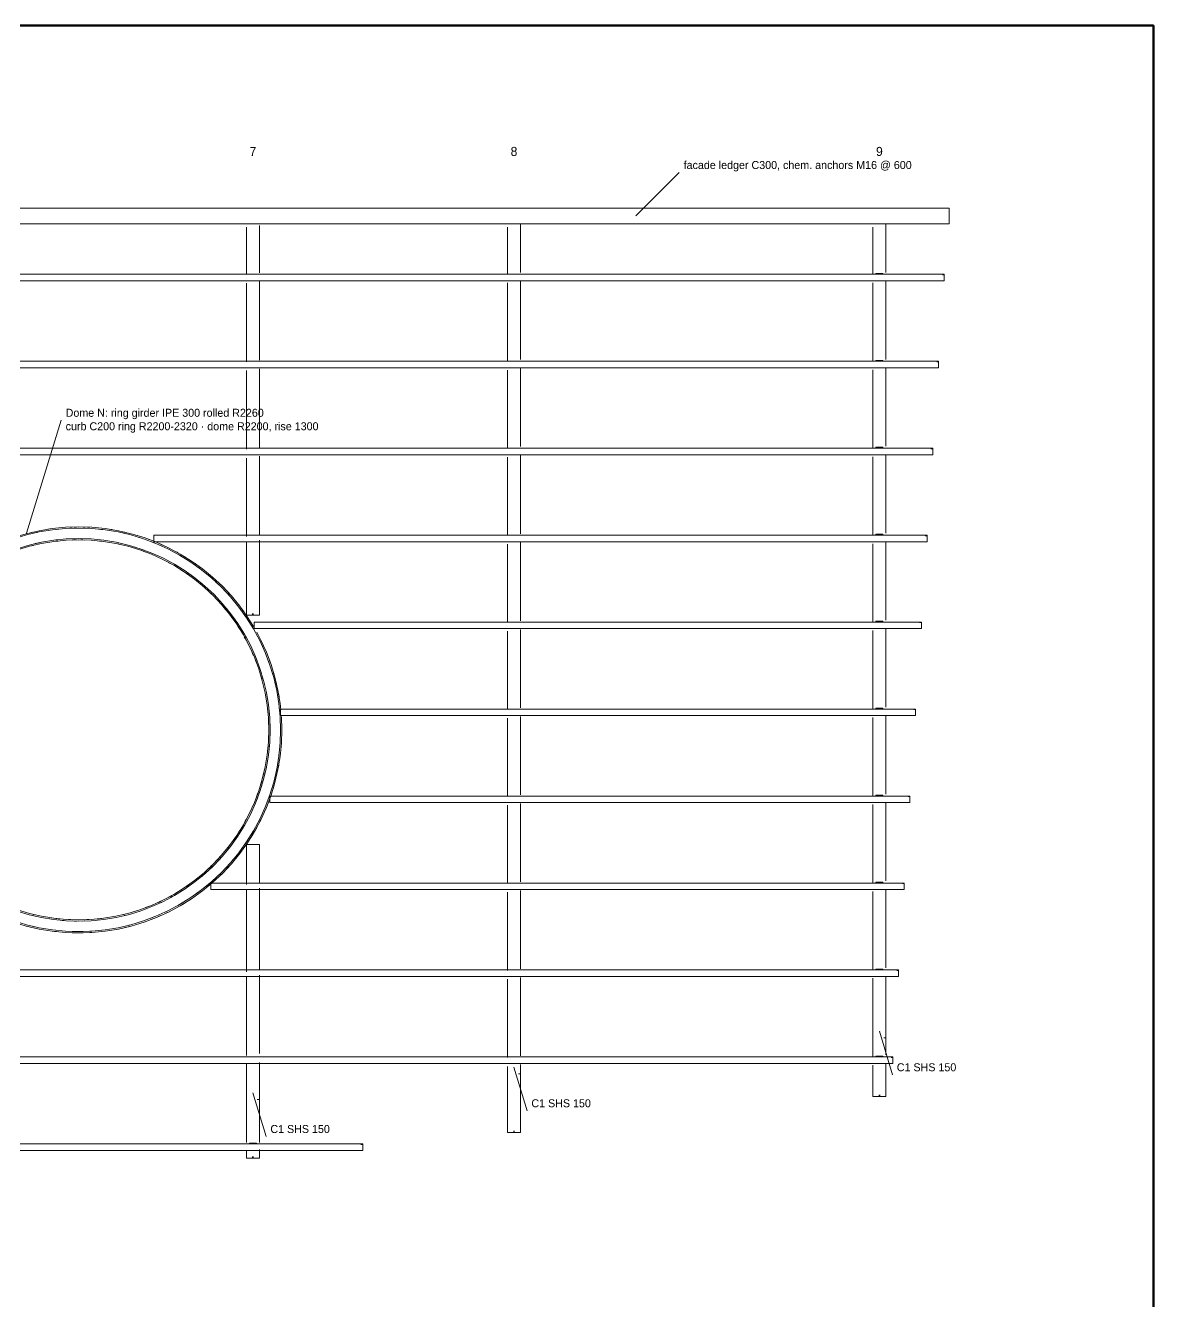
# Model space of a CAD drawing. Header units: metres. Extents: x 10 to 831, y 10 to 584.
# Drawn here: x 571.7 to 831, y 290.6 to 584 of the extents above; entities that cross this region are included whole.
import ezdxf
from ezdxf.enums import TextEntityAlignment as Align

# ---------------------------------------------------------------- set-up
doc = ezdxf.new("R2010")
doc.units = ezdxf.units.M
for name, color, linetype, lineweight in [('FRAME', 7, 'Continuous', 50), ('TXT', 7, 'Continuous', 18), ('VIS', 8, 'Continuous', 13)]:
    doc.layers.add(name, color=color, linetype=linetype, lineweight=lineweight)

msp = doc.modelspace()

# ---------------------------------------------------------------- linework, layer by layer
at = {"layer": 'FRAME'}
msp.add_lwpolyline([(10, 10), (831, 10), (831, 584), (10, 584), (10, 10)], close=True, dxfattribs=at)
at = {"layer": 'TXT'}
for p, q in [((712, 540.2), (722, 550.2)), ((571.94, 467.22), (579.94, 493.22)), ((768, 352.708), (771, 342.708)), ((684, 344.428), (687, 334.428)), ((624, 338.514), (627, 328.514))]:
    msp.add_line(p, q, dxfattribs=at)
at = {"layer": 'VIS'}
for p, q in [((784, 542), (42, 542)), ((784, 542), (784, 538.4)), ((784, 538.4), (784, 542)), ((784, 542), (784, 542)), ((42, 538.4), (784, 538.4)), ((622.5, 537.5962), (622.5, 526.7436)), ((625.5, 527.1456), (625.5, 537.998)), ((625.5, 527.1456), (625.5, 537.998)), ((682.5, 537.5994), (682.5, 526.7904)), ((685.5, 527.1908), (685.5, 538.4)), ((766.5, 537.6004), (766.5, 526.8062)), ((769.5, 527.206), (769.5, 538.4)), ((784, 538.4), (783.5998, 538.4)), ((784, 538.4), (784, 538.4)), ((782.872, 526.8), (46.812, 526.8)), ((46.812, 525.3), (782.872, 525.3)), ((768.8, 527), (767.2, 527)), ((767.2, 527), (767.2, 526.9)), ((767.2, 527), (767.2, 527)), ((768.8, 527), (768.8, 526.9)), ((768.8, 527), (768.8, 527)), ((782.872, 526.8), (782.472, 526.8)), ((782.872, 526.8), (782.472, 526.8)), ((782.872, 526.68), (782.472, 526.68)), ((782.872, 525.3), (782.472, 525.3)), ((782.872, 525.3), (782.472, 525.3)), ((782.872, 526.8), (782.872, 525.3)), ((782.872, 525.3), (782.872, 526.8)), ((782.872, 526.8), (782.872, 526.8)), ((782.872, 526.8), (782.872, 526.68)), ((782.872, 526.68), (782.872, 526.8)), ((782.872, 526.8), (782.872, 526.8)), ((782.872, 526.8), (782.872, 525.3)), ((782.872, 525.3), (782.872, 526.8)), ((782.872, 526.8), (782.872, 526.8)), ((782.872, 526.68), (782.872, 526.68)), ((782.872, 525.3), (782.872, 525.3)), ((782.872, 525.3), (782.872, 525.3)), ((622.5, 524.7338), (622.5, 506.6464)), ((625.5, 507.0482), (625.5, 525.1358)), ((625.5, 507.0482), (625.5, 525.1358)), ((682.5, 524.7888), (682.5, 506.774)), ((685.5, 507.1742), (685.5, 525.1892)), ((766.5, 524.8074), (766.5, 506.817)), ((769.5, 507.2168), (769.5, 525.207)), ((781.564, 506.8), (51.788, 506.8)), ((51.788, 505.3), (781.564, 505.3)), ((625.5, 486.951), (625.5, 505.0386)), ((625.5, 486.951), (625.5, 505.0386)), ((682.5, 504.7724), (682.5, 486.7574)), ((685.5, 487.1578), (685.5, 505.1726)), ((766.5, 504.818), (766.5, 486.8278)), ((768.8, 507), (767.2, 507)), ((767.2, 507), (767.2, 506.9)), ((767.2, 507), (767.2, 507)), ((768.8, 507), (768.8, 506.9)), ((768.8, 507), (768.8, 507)), ((769.5, 487.2276), (769.5, 505.2178)), ((781.564, 506.8), (781.1638, 506.8)), ((781.564, 506.8), (781.1638, 506.8)), ((781.564, 506.68), (781.1638, 506.68)), ((781.564, 505.3), (781.1638, 505.3)), ((781.564, 505.3), (781.1638, 505.3)), ((781.564, 506.8), (781.564, 505.3)), ((781.564, 505.3), (781.564, 506.8)), ((781.564, 506.8), (781.564, 506.8)), ((781.564, 506.8), (781.564, 506.68)), ((781.564, 506.68), (781.564, 506.8)), ((781.564, 506.8), (781.564, 506.8)), ((781.564, 506.8), (781.564, 505.3)), ((781.564, 505.3), (781.564, 506.8)), ((781.564, 506.8), (781.564, 506.8)), ((781.564, 506.68), (781.564, 506.68)), ((781.564, 505.3), (781.564, 505.3)), ((781.564, 505.3), (781.564, 505.3)), ((622.5, 504.6366), (622.5, 486.549)), ((780.256, 486.8), (56.762, 486.8)), ((780.256, 485.3), (56.762, 485.3)), ((56.762, 485.3), (780.256, 485.3)), ((780.256, 485.3), (56.762, 485.3)), ((56.762, 485.3), (780.256, 485.3)), ((622.5, 484.5392), (622.5, 466.4518)), ((625.5, 466.8536), (625.5, 484.9412)), ((625.5, 466.8536), (625.5, 484.9412)), ((682.5, 484.7558), (682.5, 466.741)), ((685.5, 467.1414), (685.5, 485.1562)), ((766.5, 484.8288), (766.5, 466.8386)), ((768.8, 487), (767.2, 487)), ((767.2, 487), (767.2, 486.9)), ((767.2, 487), (767.2, 487)), ((768.8, 487), (768.8, 486.9)), ((768.8, 487), (768.8, 487)), ((769.5, 467.2382), (769.5, 485.2286)), ((780.256, 486.8), (779.8558, 486.8)), ((780.256, 486.8), (779.8558, 486.8)), ((780.256, 486.68), (779.8558, 486.68)), ((780.256, 486.8), (780.256, 485.3)), ((780.256, 485.3), (780.256, 486.8)), ((780.256, 486.8), (780.256, 486.8)), ((780.256, 486.8), (780.256, 486.68)), ((780.256, 486.68), (780.256, 486.8)), ((780.256, 486.8), (780.256, 486.8)), ((780.256, 486.8), (780.256, 485.3)), ((780.256, 485.3), (780.256, 486.8)), ((780.256, 486.8), (780.256, 486.8)), ((780.256, 486.68), (780.256, 486.68)), ((780.256, 485.3), (780.256, 485.3)), ((780.256, 485.3), (780.256, 485.3)), ((568.9288, 466.2416), (571.8532, 467.1288)), ((569.0252, 465.9576), (571.9308, 466.839)), ((571.8532, 467.1288), (574.8292, 467.8226)), ((571.9308, 466.839), (574.8878, 467.5284)), ((572.8452, 467.36), (573.3412, 467.4758)), ((572.8452, 467.36), (573.3412, 467.4758)), ((572.8452, 467.36), (573.3412, 467.4758)), ((573.9022, 467.2986), (574.395, 467.4136)), ((574.8292, 467.8226), (577.8444, 468.3204)), ((574.8878, 467.5284), (577.8836, 468.023)), ((576.8394, 468.1546), (577.342, 468.2376)), ((576.8394, 468.1546), (577.342, 468.2376)), ((576.8394, 468.1546), (577.342, 468.2376)), ((576.885, 467.8582), (577.3842, 467.9406)), ((577.8444, 468.3204), (580.8856, 468.62)), ((577.8836, 468.023), (580.9052, 468.3206)), ((578.8908, 468.1222), (579.3944, 468.1718)), ((580.8856, 468.62), (583.94, 468.72)), ((580.9052, 468.3206), (583.94, 468.42)), ((581.9038, 468.6534), (582.4128, 468.67)), ((581.9038, 468.6534), (582.4128, 468.67)), ((581.9038, 468.6534), (582.4128, 468.67)), ((582.9284, 468.3868), (583.4342, 468.4034)), ((583.94, 468.72), (586.9944, 468.62)), ((583.94, 468.42), (586.9748, 468.3206)), ((584.9516, 468.3868), (585.4574, 468.3704)), ((585.9762, 468.6534), (586.4852, 468.6366)), ((585.9762, 468.6534), (586.4852, 468.6366)), ((585.9762, 468.6534), (586.4852, 468.6366)), ((586.9748, 468.3206), (589.9964, 468.023)), ((586.9944, 468.62), (590.0356, 468.3204)), ((588.9892, 468.1222), (589.4928, 468.0726)), ((589.9964, 468.023), (592.9922, 467.5284)), ((590.0356, 468.3204), (593.0508, 467.8226)), ((590.995, 467.8582), (591.4944, 467.7758)), ((591.0406, 468.1546), (591.5432, 468.0716)), ((591.0406, 468.1546), (591.5432, 468.0716)), ((591.0406, 468.1546), (591.5432, 468.0716)), ((592.9922, 467.5284), (595.9492, 466.839)), ((593.0508, 467.8226), (596.0268, 467.1288)), ((593.9778, 467.2986), (594.4708, 467.1836)), ((594.0428, 467.5914), (594.5388, 467.4758)), ((594.0428, 467.5914), (594.5388, 467.4758)), ((594.0428, 467.5914), (594.5388, 467.4758)), ((595.9492, 466.839), (598.8548, 465.9576)), ((596.0268, 467.1288), (598.9512, 466.2416)), ((597.0016, 466.833), (597.489, 466.6852)), ((597.0016, 466.833), (597.489, 466.6852)), ((597.0016, 466.833), (597.489, 466.6852)), ((778.948, 466.8), (601.195, 466.8)), ((601.195, 466.8), (601.195, 465.3)), ((601.195, 466.8), (601.195, 466.8)), ((768.8, 467), (767.2, 467)), ((767.2, 467), (767.2, 466.9)), ((767.2, 467), (767.2, 467)), ((768.8, 467), (768.8, 466.9)), ((768.8, 467), (768.8, 467)), ((778.948, 466.8), (778.5476, 466.8)), ((778.948, 466.8), (778.5476, 466.8)), ((778.948, 466.68), (778.5476, 466.68)), ((778.948, 466.8), (778.948, 465.3)), ((778.948, 465.3), (778.948, 466.8)), ((778.948, 466.8), (778.948, 466.8)), ((778.948, 466.8), (778.948, 466.68)), ((778.948, 466.68), (778.948, 466.8)), ((778.948, 466.8), (778.948, 466.8)), ((778.948, 466.8), (778.948, 465.3)), ((778.948, 465.3), (778.948, 466.8)), ((778.948, 466.8), (778.948, 466.8)), ((778.948, 466.68), (778.948, 466.68)), ((569.7966, 463.685), (572.552, 464.5208)), ((572.6296, 464.231), (569.8932, 463.4008)), ((572.6296, 464.231), (572.1736, 464.0926)), ((572.552, 464.5208), (575.356, 465.1746)), ((575.4146, 464.8804), (572.6296, 464.231)), ((572.6296, 464.231), (574.022, 464.5556)), ((572.6296, 464.231), (574.022, 464.5556)), ((573.558, 464.4474), (572.6296, 464.231)), ((575.356, 465.1746), (573.954, 464.8476)), ((575.4146, 464.8804), (574.9504, 464.772)), ((575.356, 465.1746), (578.1968, 465.6436)), ((576.303, 465.3308), (575.356, 465.1746)), ((578.236, 465.3462), (575.4146, 464.8804)), ((575.4146, 464.8804), (575.8848, 464.958)), ((575.4146, 464.8804), (575.8848, 464.958)), ((577.2956, 465.1908), (576.8252, 465.1132)), ((577.2956, 465.1908), (577.7658, 465.2686)), ((577.2956, 465.1908), (577.7658, 465.2686)), ((578.1968, 465.6436), (581.0622, 465.9258)), ((581.0818, 465.6264), (578.236, 465.3462)), ((579.152, 465.7376), (578.6744, 465.6906)), ((579.1846, 465.4396), (578.7104, 465.3928)), ((579.1846, 465.4396), (579.659, 465.4862)), ((579.1846, 465.4396), (579.659, 465.4862)), ((581.0622, 465.9258), (580.5848, 465.8788)), ((581.0622, 465.9258), (583.94, 466.02)), ((583.94, 465.72), (581.0818, 465.6264)), ((582.9808, 465.9886), (582.5012, 465.9728)), ((582.9872, 465.6888), (582.511, 465.6732)), ((582.9872, 465.6888), (583.4636, 465.7044)), ((582.9872, 465.6888), (583.4636, 465.7044)), ((583.94, 466.02), (586.8178, 465.9258)), ((586.7982, 465.6264), (583.94, 465.72)), ((584.8928, 465.6888), (584.4164, 465.7044)), ((584.8992, 465.9886), (584.4196, 466.0042)), ((584.8928, 465.6888), (585.369, 465.6732)), ((584.8928, 465.6888), (585.369, 465.6732)), ((589.644, 465.3462), (586.7982, 465.6264)), ((586.8178, 465.9258), (589.6832, 465.6436)), ((588.6954, 465.4396), (588.221, 465.4862)), ((588.728, 465.7376), (588.2504, 465.7846)), ((588.6954, 465.4396), (589.1696, 465.3928)), ((588.6954, 465.4396), (589.1696, 465.3928)), ((592.4654, 464.8804), (589.644, 465.3462)), ((589.6832, 465.6436), (592.524, 465.1746)), ((590.5844, 465.1908), (590.1142, 465.2686)), ((590.5844, 465.1908), (591.0548, 465.1132)), ((590.5844, 465.1908), (591.0548, 465.1132)), ((591.577, 465.3308), (591.1036, 465.409)), ((595.2504, 464.231), (592.4654, 464.8804)), ((592.524, 465.1746), (595.328, 464.5208)), ((593.3938, 464.6638), (592.9296, 464.772)), ((593.4586, 464.9566), (592.9914, 465.0656)), ((593.3938, 464.6638), (593.858, 464.5556)), ((593.3938, 464.6638), (593.858, 464.5556)), ((597.987, 463.4008), (595.2504, 464.231)), ((595.328, 464.5208), (598.0834, 463.685)), ((597.165, 463.9636), (596.7056, 464.1028)), ((597.8862, 466.2514), (598.3706, 466.1044)), ((598.0834, 463.685), (600.778, 462.6708)), ((598.8548, 465.9576), (601.6966, 464.888)), ((598.9512, 466.2416), (601.8114, 465.1652)), ((599.9046, 465.8828), (600.3812, 465.7034)), ((599.9046, 465.8828), (600.3812, 465.7034)), ((599.9046, 465.8828), (600.3812, 465.7034)), ((600.7492, 465.2446), (601.2228, 465.0662)), ((601.195, 465.3), (601.195, 466.05)), ((601.195, 465.3), (601.195, 466.05)), ((778.948, 465.3), (601.195, 465.3)), ((601.195, 465.3), (778.948, 465.3)), ((601.195, 465.3), (601.195, 465.3)), ((778.948, 465.3), (601.195, 465.3)), ((601.195, 465.3), (778.948, 465.3)), ((601.195, 465.3), (601.195, 465.3)), ((601.6966, 464.888), (604.4622, 463.6348)), ((601.8114, 465.1652), (604.5948, 463.904)), ((602.6184, 464.4704), (603.0794, 464.2614)), ((602.7392, 464.7448), (603.203, 464.5346)), ((602.7392, 464.7448), (603.203, 464.5346)), ((602.7392, 464.7448), (603.203, 464.5346)), ((604.4622, 463.6348), (607.14, 462.2036)), ((604.5948, 463.904), (607.29, 462.4634)), ((622.5, 465.246), (622.5, 448.3642)), ((625.5, 448.3642), (625.5, 465.6478)), ((625.5, 448.3642), (625.5, 465.6478)), ((682.5, 464.7394), (682.5, 446.7246)), ((685.5, 447.1248), (685.5, 465.1396)), ((766.5, 464.8396), (766.5, 446.8492)), ((769.5, 447.249), (769.5, 465.2394)), ((778.948, 465.3), (778.948, 465.3)), ((778.948, 465.3), (778.948, 465.3)), ((600.6632, 462.3936), (597.987, 463.4008)), ((598.879, 463.065), (598.433, 463.233)), ((598.9816, 463.3468), (598.5324, 463.5158)), ((598.879, 463.065), (599.325, 462.8972)), ((598.879, 463.065), (599.325, 462.8972)), ((603.268, 461.2134), (600.6632, 462.3936)), ((600.778, 462.6708), (603.4008, 461.4824)), ((602.3998, 461.6068), (601.9656, 461.8034)), ((602.3998, 461.6068), (602.8338, 461.41)), ((602.3998, 461.6068), (602.8338, 461.41)), ((605.79, 459.8654), (603.268, 461.2134)), ((603.4008, 461.4824), (605.94, 460.1252)), ((605.0936, 460.5776), (604.6704, 460.8038)), ((606.3916, 462.9436), (606.8408, 462.7034)), ((606.3916, 462.9436), (606.8408, 462.7034)), ((606.3916, 462.9436), (606.8408, 462.7034)), ((607.14, 462.2036), (609.7184, 460.6002)), ((607.29, 462.4634), (609.8852, 460.8496)), ((608.155, 461.9254), (608.5876, 461.6566)), ((608.155, 461.9254), (608.5876, 461.6566)), ((608.155, 461.9254), (608.5876, 461.6566)), ((608.859, 461.1346), (609.2888, 460.8674)), ((609.8852, 460.8496), (612.3692, 459.0696)), ((604.9494, 460.3146), (604.529, 460.5394)), ((604.9494, 460.3146), (605.3696, 460.09)), ((604.9494, 460.3146), (605.3696, 460.09)), ((608.2184, 458.3552), (605.79, 459.8654)), ((605.94, 460.1252), (608.385, 458.6046)), ((606.755, 459.6182), (606.3476, 459.8718)), ((607.409, 458.8586), (607.0042, 459.1102)), ((607.409, 458.8586), (607.8136, 458.607)), ((607.409, 458.8586), (607.8136, 458.607)), ((610.5428, 456.6896), (608.2184, 458.3552)), ((608.385, 458.6046), (610.7256, 456.9276)), ((608.9932, 457.8), (608.6058, 458.0776)), ((608.9932, 457.8), (609.3806, 457.5224)), ((608.9932, 457.8), (609.3806, 457.5224)), ((609.9454, 457.4866), (609.5554, 457.7662)), ((609.7184, 460.6002), (612.1866, 458.8316)), ((610.7132, 460.2562), (611.1272, 459.9596)), ((610.7132, 460.2562), (611.1272, 459.9596)), ((610.7132, 460.2562), (611.1272, 459.9596)), ((611.3638, 459.4212), (611.7752, 459.1264)), ((612.1866, 458.8316), (614.5336, 456.9054)), ((612.3692, 459.0696), (614.7314, 457.131)), ((613.944, 457.7772), (614.3378, 457.454)), ((613.944, 457.7772), (614.3378, 457.454)), ((613.944, 457.7772), (614.3378, 457.454)), ((612.7534, 454.8754), (610.5428, 456.6896)), ((610.7256, 456.9276), (612.9512, 455.101)), ((612.2094, 455.7098), (611.8384, 456.0142)), ((614.8406, 452.9206), (612.7534, 454.8754)), ((612.9512, 455.101), (615.0528, 453.1326)), ((613.7512, 457.5474), (614.1424, 457.2264)), ((614.5336, 456.9054), (616.7498, 454.8298)), ((614.7314, 457.131), (616.9618, 455.0418)), ((615.2724, 456.2134), (615.6418, 455.8676)), ((616.7498, 454.8298), (618.8254, 452.6136)), ((616.9618, 455.0418), (619.051, 452.8114)), ((614.1448, 453.5722), (613.797, 453.898)), ((614.3522, 453.7888), (614.002, 454.1168)), ((614.1448, 453.5722), (614.4928, 453.2464)), ((614.1448, 453.5722), (614.4928, 453.2464)), ((616.7954, 450.8334), (614.8406, 452.9206)), ((615.0528, 453.1326), (617.021, 451.0312)), ((616.3648, 451.7318), (616.0368, 452.082)), ((618.1334, 453.3524), (618.4794, 452.983)), ((618.3546, 453.555), (618.7028, 453.1832)), ((618.3546, 453.555), (618.7028, 453.1832)), ((618.3546, 453.555), (618.7028, 453.1832)), ((618.8254, 452.6136), (620.7516, 450.2666)), ((619.051, 452.8114), (620.9896, 450.4492)), ((625.5, 452.3836), (625.5, 448.3642)), ((625.5, 452.3836), (625.5, 448.3642)), ((616.1438, 451.5292), (615.818, 451.877)), ((616.1438, 451.5292), (616.4696, 451.1812)), ((616.1438, 451.5292), (616.4696, 451.1812)), ((618.6096, 448.6228), (616.7954, 450.8334)), ((617.021, 451.0312), (618.8476, 448.8056)), ((617.4002, 450.0966), (617.0978, 450.465)), ((617.4002, 450.0966), (617.7024, 449.7282)), ((617.4002, 450.0966), (617.7024, 449.7282)), ((618.2386, 449.5474), (617.9342, 449.9184)), ((619.4674, 451.8312), (619.7884, 451.44)), ((620.3434, 451.2366), (620.6664, 450.8428)), ((620.3434, 451.2366), (620.6664, 450.8428)), ((620.3434, 451.2366), (620.6664, 450.8428)), ((620.7516, 450.2666), (622.5202, 447.7984)), ((620.9896, 450.4492), (622.7696, 447.9652)), ((621.583, 449.6212), (621.8796, 449.2072)), ((621.583, 449.6212), (621.8796, 449.2072)), ((621.583, 449.6212), (621.8796, 449.2072)), ((769.5, 447.249), (769.5, 449.248)), ((620.2752, 446.2984), (618.6096, 448.6228)), ((618.8476, 448.8056), (620.5246, 446.465)), ((619.1648, 447.848), (618.8872, 448.2354)), ((619.1648, 447.848), (619.4424, 447.4606)), ((619.1648, 447.848), (619.4424, 447.4606)), ((619.9656, 447.2452), (619.686, 447.6352)), ((621.7854, 443.87), (620.2752, 446.2984)), ((620.5246, 446.465), (622.0452, 444.02)), ((621.9306, 448.6212), (622.2254, 448.2098)), ((622.5, 448.3642), (622.5, 448.7662)), ((622.5, 448.3642), (622.5, 448.7662)), ((625.5, 448.3642), (622.5, 448.3642)), ((622.5, 448.3642), (625.5, 448.3642)), ((622.5, 448.3642), (622.5, 448.3642)), ((625.5, 448.3642), (622.5, 448.3642)), ((622.5, 448.3642), (625.5, 448.3642)), ((622.5, 448.3642), (622.5, 448.3642)), ((622.5202, 447.7984), (624.1236, 445.22)), ((622.7696, 447.9652), (624.1144, 445.8026)), ((623.0546, 446.939), (623.3218, 446.5092)), ((623.8454, 446.235), (624.1144, 445.8026)), ((623.8454, 446.235), (624.1144, 445.8026)), ((623.8454, 446.235), (624.1144, 445.8026)), ((623.929, 448.3642), (623.929, 448.7662)), ((624.071, 448.3642), (623.929, 448.3642)), ((623.929, 448.3642), (624.071, 448.3642)), ((623.929, 448.3642), (623.929, 448.3642)), ((624.071, 448.3642), (624.071, 448.7662)), ((624.071, 448.3642), (624.071, 448.3642)), ((777.64, 446.8), (624.2506, 446.8)), ((624.2506, 446.8), (624.2506, 445.3)), ((624.2506, 446.8), (624.2506, 446.8)), ((624.2506, 445.3), (624.2506, 446.05)), ((624.2506, 445.3), (624.2506, 446.05)), ((625.5, 448.3642), (625.5, 448.3642)), ((625.5, 448.3642), (625.5, 448.3642)), ((768.8, 447), (767.2, 447)), ((767.2, 447), (767.2, 446.9)), ((767.2, 447), (767.2, 447)), ((768.8, 447), (768.8, 446.9)), ((768.8, 447), (768.8, 447)), ((777.64, 446.8), (777.2384, 446.8)), ((777.64, 446.8), (777.2384, 446.8)), ((777.64, 446.68), (777.2384, 446.68)), ((777.64, 446.8), (777.64, 445.3)), ((777.64, 445.3), (777.64, 446.8)), ((777.64, 446.8), (777.64, 446.8)), ((777.64, 446.8), (777.64, 446.68)), ((777.64, 446.68), (777.64, 446.8)), ((777.64, 446.8), (777.64, 446.8)), ((777.64, 446.8), (777.64, 445.3)), ((777.64, 445.3), (777.64, 446.8)), ((777.64, 446.8), (777.64, 446.8)), ((777.64, 446.68), (777.64, 446.68)), ((620.7786, 445.489), (620.527, 445.8936)), ((620.7786, 445.489), (621.0302, 445.0842)), ((620.7786, 445.489), (621.0302, 445.0842)), ((621.5384, 444.835), (621.2848, 445.2426)), ((623.1334, 441.348), (621.7854, 443.87)), ((622.2346, 443.0294), (622.01, 443.4496)), ((622.0452, 444.02), (623.4024, 441.4808)), ((622.4976, 443.1736), (622.2714, 443.5968)), ((624.1236, 445.22), (625.5548, 442.5422)), ((777.64, 445.3), (624.2506, 445.3)), ((624.2506, 445.3), (777.64, 445.3)), ((624.2506, 445.3), (624.2506, 445.3)), ((777.64, 445.3), (624.2506, 445.3)), ((624.2506, 445.3), (777.64, 445.3)), ((624.2506, 445.3), (624.2506, 445.3)), ((624.8636, 444.4716), (625.824, 442.6748)), ((624.8636, 444.4716), (625.1036, 444.0224)), ((624.8636, 444.4716), (625.1036, 444.0224)), ((624.8636, 444.4716), (625.1036, 444.0224)), ((682.5, 444.723), (682.5, 426.708)), ((685.5, 427.1084), (685.5, 445.1232)), ((766.5, 444.8504), (766.5, 426.86)), ((769.5, 427.2598), (769.5, 445.2502)), ((769.5, 427.2598), (769.5, 445.2502)), ((777.64, 445.3), (777.64, 445.3)), ((777.64, 445.3), (777.64, 445.3)), ((622.2346, 443.0294), (622.4594, 442.609)), ((622.2346, 443.0294), (622.4594, 442.609)), ((624.3136, 438.7432), (623.1334, 441.348)), ((623.4024, 441.4808), (624.5908, 438.858)), ((624.1946, 439.7322), (623.9966, 440.1694)), ((625.5548, 442.5422), (626.808, 439.7766)), ((625.824, 442.6748), (627.0852, 439.8914)), ((626.2444, 441.747), (626.4546, 441.283)), ((626.2444, 441.747), (626.4546, 441.283)), ((626.2444, 441.747), (626.4546, 441.283)), ((626.3902, 440.6984), (626.5992, 440.2374)), ((685.5, 427.1084), (685.5, 441.12)), ((623.9202, 439.6116), (623.7234, 440.0456)), ((623.9202, 439.6116), (624.1168, 439.1774)), ((623.9202, 439.6116), (624.1168, 439.1774)), ((625.3208, 436.067), (624.3136, 438.7432)), ((624.6494, 437.8512), (624.4814, 438.2972)), ((624.5908, 438.858), (625.605, 436.1634)), ((624.6494, 437.8512), (624.8172, 437.405)), ((624.6494, 437.8512), (624.8172, 437.405)), ((624.9288, 437.9598), (624.7598, 438.409)), ((626.808, 439.7766), (627.8776, 436.9348)), ((627.0852, 439.8914), (628.1616, 437.0312)), ((627.1646, 438.8292), (627.3428, 438.3556)), ((627.8028, 437.9846), (627.9822, 437.508)), ((627.8028, 437.9846), (627.9822, 437.508)), ((627.8028, 437.9846), (627.9822, 437.508)), ((626.151, 433.3304), (625.3208, 436.067)), ((625.605, 436.1634), (626.4408, 433.408)), ((625.8742, 434.2426), (625.7358, 434.6986)), ((625.8836, 435.2448), (625.7442, 435.7042)), ((627.8776, 436.9348), (628.759, 434.0292)), ((628.1616, 437.0312), (629.0488, 434.1068)), ((628.1714, 435.9662), (628.3182, 435.482)), ((628.753, 435.0816), (628.9008, 434.5942)), ((628.753, 435.0816), (628.9008, 434.5942)), ((628.753, 435.0816), (628.9008, 434.5942)), ((625.8742, 434.2426), (626.0126, 433.7864)), ((625.8742, 434.2426), (626.0126, 433.7864)), ((626.8004, 430.5454), (626.151, 433.3304)), ((626.4408, 433.408), (627.0946, 430.604)), ((626.6586, 432.4734), (626.5498, 432.9406)), ((628.759, 434.0292), (629.4484, 431.0722)), ((628.9888, 433.0436), (629.1036, 432.5506)), ((629.0488, 434.1068), (629.7426, 431.1308)), ((629.28, 433.1148), (629.3958, 432.6188)), ((629.28, 433.1148), (629.3958, 432.6188)), ((629.28, 433.1148), (629.3958, 432.6188)), ((627.2662, 427.724), (626.8004, 430.5454)), ((627.1108, 428.6644), (627.0332, 429.1348)), ((627.0946, 430.604), (627.5636, 427.7632)), ((627.1108, 428.6644), (627.1886, 428.1942)), ((627.1108, 428.6644), (627.1886, 428.1942)), ((627.2508, 429.657), (627.1728, 430.1306)), ((629.4484, 431.0722), (629.943, 428.0764)), ((629.7426, 431.1308), (630.2404, 428.1156)), ((629.9086, 430.1256), (629.9916, 429.6232)), ((629.9086, 430.1256), (629.9916, 429.6232)), ((629.9086, 430.1256), (629.9916, 429.6232)), ((627.5464, 424.8782), (627.2662, 427.724)), ((627.3596, 426.7754), (627.3128, 427.2496)), ((627.3596, 426.7754), (627.4062, 426.301)), ((627.3596, 426.7754), (627.4062, 426.301)), ((627.5636, 427.7632), (627.8458, 424.8978)), ((627.7518, 425.8528), (627.7046, 426.3304)), ((629.943, 428.0764), (630.2406, 425.0548)), ((630.0422, 427.0692), (630.0918, 426.5656)), ((630.2404, 428.1156), (630.3902, 426.595)), ((776.33, 426.8), (630.3312, 426.8)), ((630.3312, 426.8), (630.3312, 425.3)), ((630.3312, 426.8), (630.3312, 426.8)), ((630.3312, 425.3), (630.3312, 426.05)), ((630.3312, 425.3), (630.3312, 426.05)), ((768.8, 427), (767.2, 427)), ((767.2, 427), (767.2, 426.9)), ((767.2, 427), (767.2, 427)), ((768.8, 427), (768.8, 426.9)), ((768.8, 427), (768.8, 427)), ((776.33, 426.8), (775.929, 426.8)), ((776.33, 426.8), (775.929, 426.8)), ((776.33, 426.68), (775.929, 426.68)), ((776.33, 426.8), (776.33, 425.3)), ((776.33, 425.3), (776.33, 426.8)), ((776.33, 426.8), (776.33, 426.8)), ((776.33, 426.8), (776.33, 426.68)), ((776.33, 426.68), (776.33, 426.8)), ((776.33, 426.8), (776.33, 426.8)), ((776.33, 426.8), (776.33, 425.3)), ((776.33, 425.3), (776.33, 426.8)), ((776.33, 426.8), (776.33, 426.8)), ((776.33, 426.68), (776.33, 426.68)), ((627.64, 422.02), (627.5464, 424.8782)), ((627.6088, 422.9728), (627.5932, 423.449)), ((627.6088, 422.9728), (627.6244, 422.4964)), ((627.6088, 422.9728), (627.6244, 422.4964)), ((627.8458, 424.8978), (627.94, 422.02)), ((627.8772, 423.9384), (627.8616, 424.4182)), ((630.2406, 425.0548), (630.34, 422.02)), ((630.3068, 423.0316), (630.34, 422.02)), ((776.33, 425.3), (630.3312, 425.3)), ((630.3312, 425.3), (776.33, 425.3)), ((630.3312, 425.3), (630.3312, 425.3)), ((776.33, 425.3), (630.3312, 425.3)), ((630.3312, 425.3), (776.33, 425.3)), ((630.3312, 425.3), (630.3312, 425.3)), ((630.54, 425.0744), (630.64, 422.02)), ((630.5734, 424.0562), (630.59, 423.5472)), ((630.5734, 424.0562), (630.59, 423.5472)), ((630.5734, 424.0562), (630.59, 423.5472)), ((682.5, 424.7064), (682.5, 406.6916)), ((685.5, 407.092), (685.5, 425.1068)), ((685.5, 407.092), (685.5, 425.1068)), ((766.5, 424.8612), (766.5, 406.8708)), ((769.5, 407.2706), (769.5, 425.2608)), ((769.5, 407.2706), (769.5, 425.2608)), ((776.33, 425.3), (776.33, 425.3)), ((776.33, 425.3), (776.33, 425.3)), ((627.5464, 419.1618), (627.64, 422.02)), ((627.6088, 421.0672), (627.5932, 420.591)), ((627.6088, 421.0672), (627.5932, 420.591)), ((627.6088, 421.0672), (627.6244, 421.5436)), ((627.94, 422.02), (627.8458, 419.1422)), ((627.8772, 420.1016), (627.893, 420.5812)), ((630.34, 422.02), (630.2406, 418.9852)), ((630.34, 422.02), (630.2904, 420.5026)), ((630.64, 422.02), (630.54, 418.9656)), ((630.5734, 419.9838), (630.54, 418.9656)), ((630.5734, 419.9838), (630.54, 418.9656)), ((630.5734, 419.9838), (630.54, 418.9656)), ((630.64, 422.02), (630.6234, 421.511)), ((630.64, 422.02), (630.6234, 421.511)), ((630.64, 422.02), (630.6234, 421.511)), ((627.2662, 416.316), (627.5464, 419.1618)), ((627.3596, 417.2646), (627.3128, 416.7904)), ((627.3596, 417.2646), (627.3128, 416.7904)), ((627.3596, 417.2646), (627.4062, 417.739)), ((627.8458, 419.1422), (627.5636, 416.2768)), ((627.7518, 418.1872), (627.7988, 418.6646)), ((630.2406, 418.9852), (629.943, 415.9636)), ((630.0422, 416.9708), (629.943, 415.9636)), ((630.2406, 418.9852), (630.191, 418.4816)), ((630.54, 418.9656), (630.2404, 415.9244)), ((630.54, 418.9656), (630.3902, 417.445)), ((630.54, 418.9656), (630.3902, 417.445)), ((630.54, 418.9656), (630.3902, 417.445)), ((626.8004, 413.4946), (627.2662, 416.316)), ((627.1108, 415.3756), (627.0332, 414.9052)), ((627.1108, 415.3756), (627.0332, 414.9052)), ((627.5636, 416.2768), (627.0946, 413.436)), ((627.1108, 415.3756), (627.1886, 415.8458)), ((627.2508, 414.383), (627.329, 414.8564)), ((629.943, 415.9636), (629.4484, 412.9678)), ((630.2404, 415.9244), (629.7426, 412.9092)), ((629.9086, 413.9144), (629.7426, 412.9092)), ((629.9086, 413.9144), (629.7426, 412.9092)), ((629.9086, 413.9144), (629.7426, 412.9092)), ((629.943, 415.9636), (629.8606, 415.4642)), ((630.2404, 415.9244), (630.1576, 415.4218)), ((630.2404, 415.9244), (630.1576, 415.4218)), ((630.2404, 415.9244), (630.1576, 415.4218)), ((626.151, 410.7096), (626.8004, 413.4946)), ((626.3674, 411.638), (626.2592, 411.1738)), ((626.3674, 411.638), (626.2592, 411.1738)), ((626.3674, 411.638), (626.4756, 412.102)), ((627.0946, 413.436), (626.4408, 410.632)), ((626.6586, 411.5666), (626.7676, 412.034)), ((629.4484, 412.9678), (628.759, 410.0108)), ((628.9888, 410.9964), (628.759, 410.0108)), ((629.7426, 412.9092), (629.0488, 409.9332)), ((629.28, 410.9252), (629.0488, 409.9332)), ((629.28, 410.9252), (629.0488, 409.9332)), ((629.28, 410.9252), (629.0488, 409.9332)), ((629.4484, 412.9678), (629.3336, 412.475)), ((629.7426, 412.9092), (629.627, 412.4132)), ((629.7426, 412.9092), (629.627, 412.4132)), ((629.7426, 412.9092), (629.627, 412.4132)), ((624.3136, 405.2968), (625.3208, 407.973)), ((625.605, 407.8766), (624.5908, 405.182)), ((625.3208, 407.973), (626.151, 410.7096)), ((626.4408, 410.632), (625.605, 407.8766)), ((625.8742, 409.7974), (625.7358, 409.3414)), ((625.8742, 409.7974), (625.7358, 409.3414)), ((625.8742, 409.7974), (626.0126, 410.2536)), ((625.8836, 408.7952), (626.0228, 409.2544)), ((628.759, 410.0108), (627.8776, 407.1052)), ((628.1714, 408.0738), (627.8776, 407.1052)), ((629.0488, 409.9332), (628.1616, 407.0088)), ((629.0488, 409.9332), (628.6052, 408.471)), ((629.0488, 409.9332), (628.6052, 408.471)), ((629.0488, 409.9332), (628.6052, 408.471)), ((628.759, 410.0108), (628.612, 409.5266)), ((623.1334, 402.692), (624.3136, 405.2968)), ((624.5908, 405.182), (623.4024, 402.5594)), ((624.985, 407.081), (624.8172, 406.635)), ((624.985, 407.081), (624.8172, 406.635)), ((624.9288, 406.0802), (625.0978, 406.5292)), ((624.985, 407.081), (625.153, 407.527)), ((627.8776, 407.1052), (626.808, 404.2634)), ((627.1646, 405.2108), (626.808, 404.2634)), ((628.1616, 407.0088), (627.0852, 404.1486)), ((628.1616, 407.0088), (627.6234, 405.5788)), ((628.1616, 407.0088), (627.6234, 405.5788)), ((628.1616, 407.0088), (627.6234, 405.5788)), ((627.8776, 407.1052), (627.6994, 406.6316)), ((775.022, 406.8), (627.8786, 406.8)), ((627.8786, 406.8), (627.8786, 405.3)), ((627.8786, 406.8), (627.8786, 406.8)), ((627.8786, 405.3), (627.8786, 406.05)), ((627.8786, 405.3), (627.8786, 406.05)), ((775.022, 405.3), (627.8786, 405.3)), ((627.8786, 405.3), (775.022, 405.3)), ((627.8786, 405.3), (627.8786, 405.3)), ((775.022, 405.3), (627.8786, 405.3)), ((627.8786, 405.3), (775.022, 405.3)), ((627.8786, 405.3), (627.8786, 405.3)), ((685.5, 387.0754), (685.5, 405.0902)), ((685.5, 387.0754), (685.5, 405.0902)), ((768.8, 407), (767.2, 407)), ((767.2, 407), (767.2, 406.9)), ((767.2, 407), (767.2, 407)), ((768.8, 407), (768.8, 406.9)), ((768.8, 407), (768.8, 407)), ((769.5, 387.2814), (769.5, 405.2716)), ((769.5, 387.2814), (769.5, 405.2716)), ((775.022, 406.8), (774.62, 406.8)), ((775.022, 406.8), (774.62, 406.8)), ((775.022, 406.68), (774.62, 406.68)), ((775.022, 406.8), (775.022, 405.3)), ((775.022, 405.3), (775.022, 406.8)), ((775.022, 406.8), (775.022, 406.8)), ((775.022, 406.8), (775.022, 406.68)), ((775.022, 406.68), (775.022, 406.8)), ((775.022, 406.8), (775.022, 406.8)), ((775.022, 406.8), (775.022, 405.3)), ((775.022, 405.3), (775.022, 406.8)), ((775.022, 406.8), (775.022, 406.8)), ((775.022, 406.68), (775.022, 406.68)), ((775.022, 405.3), (775.022, 405.3)), ((775.022, 405.3), (775.022, 405.3)), ((621.7854, 400.17), (623.1334, 402.692)), ((623.4024, 402.5594), (622.0452, 400.02)), ((623.9202, 404.4284), (623.7234, 403.9944)), ((623.9202, 404.4284), (623.7234, 403.9944)), ((623.9202, 404.4284), (624.1168, 404.8626)), ((624.1946, 404.3078), (624.3926, 404.7448)), ((626.808, 404.2634), (625.5548, 401.4978)), ((627.0852, 404.1486), (625.824, 401.3652)), ((626.2444, 402.293), (625.824, 401.3652)), ((626.2444, 402.293), (625.824, 401.3652)), ((626.2444, 402.293), (625.824, 401.3652)), ((626.808, 404.2634), (626.1814, 402.8806)), ((627.0852, 404.1486), (626.875, 403.6848)), ((627.0852, 404.1486), (626.875, 403.6848)), ((627.0852, 404.1486), (626.875, 403.6848)), ((682.5, 404.69), (682.5, 386.6752)), ((766.5, 404.8718), (766.5, 386.8816)), ((620.2752, 397.7416), (621.7854, 400.17)), ((622.0452, 400.02), (620.5246, 397.575)), ((622.2346, 401.0106), (622.01, 400.5904)), ((622.2346, 401.0106), (622.01, 400.5904)), ((622.2346, 401.0106), (622.4594, 401.431)), ((625.5548, 401.4978), (624.1236, 398.82)), ((625.824, 401.3652), (624.3834, 398.67)), ((624.8636, 399.5684), (624.3834, 398.67)), ((624.8636, 399.5684), (624.3834, 398.67)), ((624.8636, 399.5684), (624.3834, 398.67)), ((625.5548, 401.4978), (625.3164, 401.0516)), ((625.824, 401.3652), (625.5838, 400.916)), ((625.824, 401.3652), (625.5838, 400.916)), ((625.824, 401.3652), (625.5838, 400.916)), ((618.6096, 395.4172), (620.2752, 397.7416)), ((620.5246, 397.575), (618.8476, 395.2346)), ((619.72, 396.9668), (619.4424, 396.5794)), ((619.72, 396.9668), (619.4424, 396.5794)), ((619.72, 396.9668), (619.9976, 397.3542)), ((619.9656, 396.7948), (620.2452, 397.1848)), ((620.7786, 398.551), (620.527, 398.1464)), ((620.7786, 398.551), (620.527, 398.1464)), ((622.5202, 396.2416), (620.7516, 393.7734)), ((620.7786, 398.551), (621.0302, 398.9558)), ((622.5202, 396.2416), (622.2254, 395.8302)), ((624.1236, 398.82), (622.5202, 396.2416)), ((623.0546, 397.101), (622.5202, 396.2416)), ((624.3834, 398.67), (622.7696, 396.0748)), ((624.3834, 398.67), (623.5764, 397.3724)), ((624.3834, 398.67), (623.5764, 397.3724)), ((624.3834, 398.67), (623.5764, 397.3724)), ((624.1236, 398.82), (623.8564, 398.3902)), ((614.8406, 391.1194), (616.7954, 393.2066)), ((616.7954, 393.2066), (618.6096, 395.4172)), ((618.8476, 395.2346), (617.021, 393.0088)), ((618.2386, 394.4926), (618.5432, 394.8636)), ((620.7516, 393.7734), (618.8254, 391.4264)), ((620.9896, 393.5908), (619.051, 391.2286)), ((620.9896, 393.5908), (620.0202, 392.4096)), ((620.9896, 393.5908), (620.0202, 392.4096)), ((620.9896, 393.5908), (620.0202, 392.4096)), ((620.7516, 393.7734), (620.4306, 393.3822)), ((621.3412, 394.5962), (620.7516, 393.7734)), ((622.7696, 396.0748), (620.9896, 393.5908)), ((622.7696, 396.0748), (622.473, 395.6608)), ((622.7696, 396.0748), (622.473, 395.6608)), ((622.7696, 396.0748), (622.473, 395.6608)), ((625.5, 395.6758), (622.5, 395.6758)), ((622.5, 395.6758), (622.5, 386.4552)), ((622.5, 395.6758), (622.5, 395.6758)), ((625.5, 395.6758), (625, 395.6758)), ((625.5, 386.856), (625.5, 395.6758)), ((625.5, 386.856), (625.5, 395.6758)), ((612.7534, 389.1646), (614.8406, 391.1194)), ((615.0528, 390.9072), (612.9512, 388.939)), ((614.1448, 390.4678), (613.797, 390.142)), ((614.1448, 390.4678), (613.797, 390.142)), ((614.1448, 390.4678), (614.4928, 390.7936)), ((614.3522, 390.2512), (614.7024, 390.5792)), ((617.021, 393.0088), (615.0528, 390.9072)), ((616.1438, 392.5108), (615.818, 392.163)), ((616.1438, 392.5108), (615.818, 392.163)), ((616.1438, 392.5108), (616.4696, 392.8588)), ((616.3648, 392.3082), (616.693, 392.6586)), ((618.8254, 391.4264), (616.7498, 389.2102)), ((619.051, 391.2286), (616.9618, 388.9982)), ((618.8254, 391.4264), (617.7876, 390.3184)), ((619.051, 391.2286), (618.0064, 390.1134)), ((619.051, 391.2286), (618.0064, 390.1134)), ((619.051, 391.2286), (618.0064, 390.1134)), ((619.4674, 392.2088), (618.8254, 391.4264)), ((608.2184, 385.6848), (610.5428, 387.3504)), ((610.5428, 387.3504), (612.7534, 389.1646)), ((612.9512, 388.939), (610.7256, 387.1124)), ((612.2094, 388.3302), (612.5802, 388.6346)), ((616.7498, 389.2102), (614.5336, 387.1346)), ((615.2724, 387.8266), (614.5336, 387.1346)), ((616.9618, 388.9982), (614.7314, 386.909)), ((616.7498, 389.2102), (616.3804, 388.8644)), ((616.9618, 388.9982), (616.5902, 388.65)), ((616.9618, 388.9982), (616.5902, 388.65)), ((616.9618, 388.9982), (616.5902, 388.65)), ((605.79, 384.1746), (608.2184, 385.6848)), ((608.385, 385.4354), (605.94, 383.9148)), ((606.755, 384.4218), (607.1626, 384.6752)), ((607.409, 385.1814), (607.0042, 384.9298)), ((607.409, 385.1814), (607.0042, 384.9298)), ((607.409, 385.1814), (607.8136, 385.433)), ((610.7256, 387.1124), (608.385, 385.4354)), ((608.9932, 386.24), (608.6058, 385.9624)), ((608.9932, 386.24), (608.6058, 385.9624)), ((608.9932, 386.24), (609.3806, 386.5176)), ((609.1652, 385.9944), (609.5554, 386.2738)), ((612.1866, 385.2084), (609.7184, 383.4398)), ((612.3692, 384.9704), (609.8852, 383.1904)), ((612.1866, 385.2084), (610.9524, 384.3242)), ((612.3692, 384.9704), (611.9552, 384.6738)), ((612.3692, 384.9704), (611.9552, 384.6738)), ((612.3692, 384.9704), (611.9552, 384.6738)), ((614.5336, 387.1346), (612.1866, 385.2084)), ((614.7314, 386.909), (612.3692, 384.9704)), ((614.5336, 387.1346), (613.36, 386.1716)), ((614.7314, 386.909), (613.5502, 385.9398)), ((614.7314, 386.909), (613.5502, 385.9398)), ((614.7314, 386.909), (613.5502, 385.9398)), ((773.714, 386.8), (614.3012, 386.8)), ((614.3012, 386.8), (614.3012, 385.3)), ((614.3012, 386.8), (614.3012, 386.8)), ((614.3012, 385.3), (614.3012, 386.05)), ((614.3012, 385.3), (614.3012, 386.05)), ((773.714, 385.3), (614.3012, 385.3)), ((614.3012, 385.3), (773.714, 385.3)), ((614.3012, 385.3), (614.3012, 385.3)), ((773.714, 385.3), (614.3012, 385.3)), ((614.3012, 385.3), (773.714, 385.3)), ((614.3012, 385.3), (614.3012, 385.3)), ((622.5, 385.2524), (622.5, 366.4102)), ((625.5, 366.811), (625.5, 385.6534)), ((625.5, 366.811), (625.5, 385.6534)), ((682.5, 384.6734), (682.5, 366.6586)), ((685.5, 367.059), (685.5, 385.0738)), ((685.5, 367.059), (685.5, 385.0738)), ((766.5, 384.8826), (766.5, 366.8924)), ((768.8, 387), (767.2, 387)), ((767.2, 387), (767.2, 386.9)), ((767.2, 387), (767.2, 387)), ((768.8, 387), (768.8, 386.9)), ((768.8, 387), (768.8, 387)), ((769.5, 367.292), (769.5, 385.2824)), ((769.5, 367.292), (769.5, 385.2824)), ((773.714, 386.8), (773.3134, 386.8)), ((773.714, 386.8), (773.3134, 386.8)), ((773.714, 386.68), (773.3134, 386.68)), ((773.714, 386.8), (773.714, 385.3)), ((773.714, 385.3), (773.714, 386.8)), ((773.714, 386.8), (773.714, 386.8)), ((773.714, 386.8), (773.714, 386.68)), ((773.714, 386.68), (773.714, 386.8)), ((773.714, 386.8), (773.714, 386.8)), ((773.714, 386.8), (773.714, 385.3)), ((773.714, 385.3), (773.714, 386.8)), ((773.714, 386.8), (773.714, 386.8)), ((773.714, 386.68), (773.714, 386.68)), ((773.714, 385.3), (773.714, 385.3)), ((773.714, 385.3), (773.714, 385.3)), ((597.987, 380.6392), (600.6632, 381.6464)), ((599.7712, 381.3108), (600.2172, 381.4786)), ((600.6632, 381.6464), (603.268, 382.8266)), ((603.4008, 382.5576), (600.778, 381.3692)), ((602.3998, 382.4332), (601.9656, 382.2366)), ((602.3998, 382.4332), (601.9656, 382.2366)), ((602.3998, 382.4332), (602.8338, 382.63)), ((602.5266, 382.1616), (602.9636, 382.3596)), ((603.268, 382.8266), (605.79, 384.1746)), ((605.94, 383.9148), (603.4008, 382.5576)), ((607.14, 381.8364), (604.4622, 380.4052)), ((604.9494, 383.7254), (604.529, 383.5006)), ((604.9494, 383.7254), (604.529, 383.5006)), ((607.29, 381.5766), (604.5948, 380.136)), ((604.9494, 383.7254), (605.3696, 383.95)), ((605.0936, 383.4624), (605.5168, 383.6886)), ((607.29, 381.5766), (605.9424, 380.8564)), ((607.29, 381.5766), (605.9424, 380.8564)), ((607.29, 381.5766), (605.9424, 380.8564)), ((607.14, 381.8364), (606.6936, 381.5978)), ((609.7184, 383.4398), (607.14, 381.8364)), ((607.9994, 382.3708), (607.14, 381.8364)), ((609.8852, 383.1904), (607.29, 381.5766)), ((608.155, 382.1146), (607.29, 381.5766)), ((608.155, 382.1146), (607.29, 381.5766)), ((608.155, 382.1146), (607.29, 381.5766)), ((609.7184, 383.4398), (609.2888, 383.1726)), ((609.8852, 383.1904), (609.4526, 382.9214)), ((609.8852, 383.1904), (609.4526, 382.9214)), ((609.8852, 383.1904), (609.4526, 382.9214)), ((610.7132, 383.7838), (609.8852, 383.1904)), ((610.7132, 383.7838), (609.8852, 383.1904)), ((610.7132, 383.7838), (609.8852, 383.1904)), ((572.552, 379.5192), (569.7966, 380.355)), ((569.8932, 380.6392), (572.6296, 379.809)), ((575.356, 378.8654), (572.552, 379.5192)), ((572.6296, 379.809), (575.4146, 379.1596)), ((573.558, 379.5926), (573.0938, 379.7008)), ((573.558, 379.5926), (573.0938, 379.7008)), ((573.4866, 379.3014), (573.954, 379.1924)), ((573.558, 379.5926), (574.022, 379.4844)), ((578.1968, 378.3964), (575.356, 378.8654)), ((575.4146, 379.1596), (578.236, 378.6938)), ((577.2956, 378.8492), (576.8252, 378.9268)), ((577.2956, 378.8492), (576.8252, 378.9268)), ((577.25, 378.5528), (577.7234, 378.4746)), ((577.2956, 378.8492), (577.7658, 378.7716)), ((578.236, 378.6938), (581.0818, 378.4136)), ((579.1846, 378.6004), (578.7104, 378.6472)), ((579.1846, 378.6004), (578.7104, 378.6472)), ((579.1846, 378.6004), (579.659, 378.5538)), ((586.7982, 378.4136), (589.644, 378.6938)), ((588.6954, 378.6004), (588.221, 378.5538)), ((588.6954, 378.6004), (588.221, 378.5538)), ((588.6954, 378.6004), (589.1696, 378.6472)), ((589.644, 378.6938), (592.4654, 379.1596)), ((592.524, 378.8654), (589.6832, 378.3964)), ((590.6302, 378.5528), (591.1036, 378.631)), ((592.4654, 379.1596), (595.2504, 379.809)), ((595.328, 379.5192), (592.524, 378.8654)), ((594.322, 379.5926), (593.858, 379.4844)), ((594.322, 379.5926), (593.858, 379.4844)), ((594.322, 379.5926), (594.7862, 379.7008)), ((594.3934, 379.3014), (594.8608, 379.4102)), ((595.2504, 379.809), (597.987, 380.6392)), ((598.0834, 380.355), (595.328, 379.5192)), ((600.778, 381.3692), (598.0834, 380.355)), ((601.6966, 379.152), (598.8548, 378.0824)), ((601.8114, 378.8748), (598.9512, 377.7984)), ((598.9816, 380.6932), (599.4308, 380.8622)), ((599.7712, 381.3108), (599.325, 381.1428)), ((599.7712, 381.3108), (599.325, 381.1428)), ((601.6966, 379.152), (600.2756, 378.6172)), ((601.8114, 378.8748), (600.3812, 378.3366)), ((601.8114, 378.8748), (600.3812, 378.3366)), ((601.8114, 378.8748), (600.3812, 378.3366)), ((604.4622, 380.4052), (601.6966, 379.152)), ((604.5948, 380.136), (601.8114, 378.8748)), ((602.7392, 379.2952), (601.8114, 378.8748)), ((602.7392, 379.2952), (601.8114, 378.8748)), ((602.7392, 379.2952), (601.8114, 378.8748)), ((604.4622, 380.4052), (604.0012, 380.1962)), ((604.5948, 380.136), (604.131, 379.9258)), ((604.5948, 380.136), (604.131, 379.9258)), ((604.5948, 380.136), (604.131, 379.9258)), ((571.8532, 376.9112), (568.9288, 377.7984)), ((571.9308, 377.201), (569.0252, 378.0824)), ((574.8292, 376.2174), (571.8532, 376.9112)), ((574.8878, 376.5116), (571.9308, 377.201)), ((572.8452, 376.68), (572.3492, 376.7956)), ((572.8452, 376.68), (572.3492, 376.7956)), ((572.8452, 376.68), (572.3492, 376.7956)), ((573.9022, 376.7414), (573.4094, 376.8564)), ((577.8444, 375.7196), (574.8292, 376.2174)), ((577.8836, 376.017), (574.8878, 376.5116)), ((575.8344, 376.0514), (575.3318, 376.1344)), ((575.8344, 376.0514), (575.3318, 376.1344)), ((575.8344, 376.0514), (575.3318, 376.1344)), ((576.885, 376.1818), (576.3856, 376.2642)), ((580.8856, 375.42), (577.8444, 375.7196)), ((580.9052, 375.7194), (577.8836, 376.017)), ((581.0622, 378.1142), (578.1968, 378.3964)), ((578.8582, 375.6196), (578.3514, 375.6696)), ((578.8582, 375.6196), (578.3514, 375.6696)), ((578.8582, 375.6196), (578.3514, 375.6696)), ((580.1072, 378.2082), (580.5848, 378.1612)), ((583.94, 375.62), (580.9052, 375.7194)), ((583.94, 378.02), (581.0622, 378.1142)), ((581.0818, 378.4136), (583.94, 378.32)), ((582.0346, 378.3824), (581.5582, 378.398)), ((582.0346, 378.3824), (581.5582, 378.398)), ((582.0346, 378.3824), (582.511, 378.3668)), ((583.94, 375.62), (582.4226, 375.6696)), ((582.9808, 378.0514), (583.4604, 378.0356)), ((583.94, 378.32), (586.7982, 378.4136)), ((586.8178, 378.1142), (583.94, 378.02)), ((586.9748, 375.7194), (583.94, 375.62)), ((584.9516, 375.6532), (583.94, 375.62)), ((584.8992, 378.0514), (585.3788, 378.0672)), ((585.8454, 378.3824), (585.369, 378.3668)), ((585.8454, 378.3824), (585.369, 378.3668)), ((585.8454, 378.3824), (586.3218, 378.398)), ((586.9748, 375.7194), (586.469, 375.7028)), ((589.6832, 378.3964), (586.8178, 378.1142)), ((589.9964, 376.017), (586.9748, 375.7194)), ((590.0356, 375.7196), (586.9944, 375.42)), ((587.7728, 378.2082), (588.2504, 378.2554)), ((590.0356, 375.7196), (588.515, 375.5698)), ((590.0356, 375.7196), (588.515, 375.5698)), ((590.0356, 375.7196), (588.515, 375.5698)), ((589.9964, 376.017), (589.4928, 375.9674)), ((592.9922, 376.5116), (589.9964, 376.017)), ((590.995, 376.1818), (589.9964, 376.017)), ((593.0508, 376.2174), (590.0356, 375.7196)), ((593.0508, 376.2174), (591.5432, 375.9684)), ((593.0508, 376.2174), (591.5432, 375.9684)), ((593.0508, 376.2174), (591.5432, 375.9684)), ((592.9922, 376.5116), (592.4928, 376.4292)), ((595.9492, 377.201), (592.9922, 376.5116)), ((593.9778, 376.7414), (592.9922, 376.5116)), ((596.0268, 376.9112), (593.0508, 376.2174)), ((596.0268, 376.9112), (594.5388, 376.5642)), ((596.0268, 376.9112), (594.5388, 376.5642)), ((596.0268, 376.9112), (594.5388, 376.5642)), ((595.9492, 377.201), (595.4564, 377.0862)), ((598.8548, 378.0824), (595.9492, 377.201)), ((598.9512, 377.7984), (596.0268, 376.9112)), ((597.0016, 377.207), (596.0268, 376.9112)), ((597.0016, 377.207), (596.0268, 376.9112)), ((597.0016, 377.207), (596.0268, 376.9112)), ((598.8548, 378.0824), (597.402, 377.6418)), ((598.9512, 377.7984), (598.4638, 377.6506)), ((598.9512, 377.7984), (598.4638, 377.6506)), ((598.9512, 377.7984), (598.4638, 377.6506)), ((583.94, 375.32), (580.8856, 375.42)), ((583.94, 375.32), (582.4128, 375.37)), ((583.94, 375.32), (582.4128, 375.37)), ((583.94, 375.32), (582.4128, 375.37)), ((586.9944, 375.42), (583.94, 375.32)), ((584.9582, 375.3534), (583.94, 375.32)), ((584.9582, 375.3534), (583.94, 375.32)), ((584.9582, 375.3534), (583.94, 375.32)), ((586.9944, 375.42), (586.4852, 375.4034)), ((586.9944, 375.42), (586.4852, 375.4034)), ((586.9944, 375.42), (586.4852, 375.4034)), ((772.406, 366.8), (459.3704, 366.8)), ((768.8, 367), (767.2, 367)), ((767.2, 367), (767.2, 366.9)), ((767.2, 367), (767.2, 367)), ((768.8, 367), (768.8, 366.9)), ((768.8, 367), (768.8, 367)), ((772.406, 366.8), (772.0058, 366.8)), ((772.406, 366.8), (772.0058, 366.8)), ((772.406, 366.8), (772.406, 365.3)), ((772.406, 365.3), (772.406, 366.8)), ((772.406, 366.8), (772.406, 366.8)), ((772.406, 366.8), (772.406, 366.68)), ((772.406, 366.68), (772.406, 366.8)), ((772.406, 366.8), (772.406, 366.8)), ((772.406, 366.8), (772.406, 365.3)), ((772.406, 365.3), (772.406, 366.8)), ((772.406, 366.8), (772.406, 366.8)), ((772.406, 365.3), (459.3704, 365.3)), ((459.3704, 365.3), (772.406, 365.3)), ((772.406, 365.3), (459.3704, 365.3)), ((459.3704, 365.3), (772.406, 365.3)), ((622.5, 365.2074), (622.5, 347.167)), ((625.5, 347.568), (625.5, 365.6084)), ((625.5, 347.568), (625.5, 365.6084)), ((682.5, 364.657), (682.5, 346.6422)), ((685.5, 347.0424), (685.5, 365.0574)), ((685.5, 347.0424), (685.5, 365.0574)), ((766.5, 364.8934), (766.5, 346.903)), ((769.5, 347.3028), (769.5, 365.2932)), ((769.5, 347.3028), (769.5, 365.2932)), ((772.406, 366.68), (772.0058, 366.68)), ((772.406, 366.68), (772.406, 366.68)), ((772.406, 365.3), (772.406, 365.3)), ((772.406, 365.3), (772.406, 365.3)), ((769.5, 354.208), (769.5, 351.208)), ((769.5, 354.208), (769.5, 354.208)), ((769.5, 351.208), (769, 351.208)), ((769.5, 351.208), (769.5, 351.208)), ((771.098, 346.8), (91.584, 346.8)), ((768.8, 347), (767.2, 347)), ((767.2, 347), (767.2, 346.9)), ((767.2, 347), (767.2, 347)), ((768.8, 347), (768.8, 346.9)), ((768.8, 347), (768.8, 347)), ((771.098, 346.8), (770.6978, 346.8)), ((771.098, 346.8), (770.6978, 346.8)), ((771.098, 346.68), (770.6978, 346.68)), ((771.098, 346.8), (771.098, 345.3)), ((771.098, 345.3), (771.098, 346.8)), ((771.098, 346.8), (771.098, 346.8)), ((771.098, 346.8), (771.098, 346.68)), ((771.098, 346.68), (771.098, 346.8)), ((771.098, 346.8), (771.098, 346.8)), ((771.098, 346.8), (771.098, 345.3)), ((771.098, 345.3), (771.098, 346.8)), ((771.098, 346.8), (771.098, 346.8)), ((771.098, 346.68), (771.098, 346.68)), ((771.098, 345.3), (91.584, 345.3)), ((91.584, 345.3), (771.098, 345.3)), ((771.098, 345.3), (91.584, 345.3)), ((91.584, 345.3), (771.098, 345.3)), ((622.5, 345.1626), (622.5, 327.122)), ((625.5, 327.523), (625.5, 345.5634)), ((625.5, 327.523), (625.5, 345.5634)), ((682.5, 344.6406), (682.5, 329.428)), ((685.5, 329.428), (685.5, 345.0408)), ((685.5, 329.428), (685.5, 345.0408)), ((685.5, 344.928), (685.5, 342.928)), ((766.5, 344.9042), (766.5, 337.708)), ((769.5, 337.708), (769.5, 345.304)), ((769.5, 337.708), (769.5, 345.304)), ((771.098, 345.3), (771.098, 345.3)), ((771.098, 345.3), (771.098, 345.3)), ((685.5, 342.928), (685, 342.928)), ((685.5, 342.928), (685.5, 342.928)), ((769.5, 341.7058), (769.5, 337.708)), ((769.5, 341.7058), (769.5, 337.708)), ((625.5, 340.014), (625.5, 337.014)), ((625.5, 340.014), (625.5, 340.014)), ((766.5, 337.708), (766.5, 338.1078)), ((766.5, 337.708), (766.5, 338.1078)), ((769.5, 337.708), (766.5, 337.708)), ((766.5, 337.708), (769.5, 337.708)), ((766.5, 337.708), (766.5, 337.708)), ((769.5, 337.708), (766.5, 337.708)), ((766.5, 337.708), (769.5, 337.708)), ((766.5, 337.708), (766.5, 337.708)), ((767.929, 337.708), (767.929, 338.1078)), ((768.071, 337.708), (767.929, 337.708)), ((767.929, 337.708), (768.071, 337.708)), ((767.929, 337.708), (767.929, 337.708)), ((768.071, 337.708), (768.071, 338.1078)), ((768.071, 337.708), (768.071, 337.708)), ((769.5, 337.708), (769.5, 337.708)), ((769.5, 337.708), (769.5, 337.708)), ((625.5, 337.014), (625, 337.014)), ((625.5, 337.014), (625.5, 337.014)), ((685.5, 333.4312), (685.5, 329.428)), ((685.5, 333.4312), (685.5, 329.428)), ((682.5, 329.428), (682.5, 329.8284)), ((682.5, 329.428), (682.5, 329.8284)), ((685.5, 329.428), (682.5, 329.428)), ((682.5, 329.428), (685.5, 329.428)), ((682.5, 329.428), (682.5, 329.428)), ((685.5, 329.428), (682.5, 329.428)), ((682.5, 329.428), (685.5, 329.428)), ((682.5, 329.428), (682.5, 329.428)), ((683.929, 329.428), (683.929, 329.8284)), ((684.071, 329.428), (683.929, 329.428)), ((683.929, 329.428), (684.071, 329.428)), ((683.929, 329.428), (683.929, 329.428)), ((684.071, 329.428), (684.071, 329.8284)), ((684.071, 329.428), (684.071, 329.428)), ((685.5, 329.428), (685.5, 329.428)), ((685.5, 329.428), (685.5, 329.428)), ((649.222, 326.8), (96.558, 326.8)), ((624.8, 327), (623.2, 327)), ((623.2, 327), (623.2, 326.9)), ((623.2, 327), (623.2, 327)), ((624.8, 327), (624.8, 326.9)), ((624.8, 327), (624.8, 327)), ((625.5, 327.523), (625.5, 327.122)), ((625.5, 327.523), (625.5, 327.122)), ((649.222, 326.8), (648.8216, 326.8)), ((649.222, 326.8), (648.8216, 326.8)), ((649.222, 326.68), (648.8216, 326.68)), ((649.222, 326.8), (649.222, 325.3)), ((649.222, 325.3), (649.222, 326.8)), ((649.222, 326.8), (649.222, 326.8)), ((649.222, 326.8), (649.222, 326.68)), ((649.222, 326.68), (649.222, 326.8)), ((649.222, 326.8), (649.222, 326.8)), ((649.222, 326.8), (649.222, 325.3)), ((649.222, 325.3), (649.222, 326.8)), ((649.222, 326.8), (649.222, 326.8)), ((649.222, 326.68), (649.222, 326.68)), ((649.222, 325.3), (96.558, 325.3)), ((96.558, 325.3), (649.222, 325.3)), ((649.222, 325.3), (96.558, 325.3)), ((96.558, 325.3), (649.222, 325.3)), ((622.5, 325.1176), (622.5, 323.514)), ((622.5, 323.514), (622.5, 323.915)), ((622.5, 323.514), (622.5, 323.915)), ((625.5, 323.514), (622.5, 323.514)), ((622.5, 323.514), (625.5, 323.514)), ((622.5, 323.514), (622.5, 323.514)), ((625.5, 323.514), (622.5, 323.514)), ((622.5, 323.514), (625.5, 323.514)), ((622.5, 323.514), (622.5, 323.514)), ((623.929, 323.514), (623.929, 323.915)), ((624.071, 323.514), (623.929, 323.514)), ((623.929, 323.514), (624.071, 323.514)), ((623.929, 323.514), (623.929, 323.514)), ((624.071, 323.514), (624.071, 323.915)), ((624.071, 323.514), (624.071, 323.514)), ((625.5, 323.514), (625.5, 325.5184)), ((625.5, 323.514), (625.5, 325.5184)), ((625.5, 325.1176), (625.5, 323.514)), ((625.5, 325.1176), (625.5, 323.514)), ((625.5, 323.514), (625.5, 323.514)), ((625.5, 323.514), (625.5, 323.514)), ((649.222, 325.3), (649.222, 325.3)), ((649.222, 325.3), (649.222, 325.3))]:
    msp.add_line(p, q, dxfattribs=at)

# ---------------------------------------------------------------- texts
at = {"layer": 'TXT'}
for s, p in [('7', (624, 554)), ('8', (684, 554)), ('9', (768, 554))]:
    msp.add_text(s, height=2.08, dxfattribs=at).set_placement(p, align=Align.CENTER)
for s, p in [('facade ledger C300, chem. anchors M16 @ 600', (723, 551)), ('Dome N: ring girder IPE 300 rolled R2260', (580.94, 494.02)), ('curb C200 ring R2200-2320 · dome R2200, rise 1300', (580.94, 490.92)), ('C1 SHS 150', (772, 343.508)), ('C1 SHS 150', (688, 335.228)), ('C1 SHS 150', (628, 329.314))]:
    msp.add_text(s, height=1.84, dxfattribs=at).set_placement(p)

doc.saveas('drawing.dxf')
